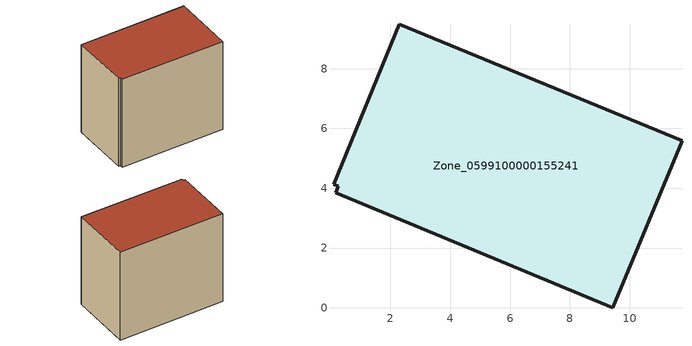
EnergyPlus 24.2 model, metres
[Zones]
Zone_0599100000155241
 floor ground (C_G): 0.09,4.14 2.29,9.49 11.75,5.59 9.44,0 0.17,3.84 0.26,4.06 z0
 wall outside (C_F): 11.75,5.59 2.29,9.49 0.09,4.14 0.26,4.06 0.17,3.84 9.44,0 11.75,5.59 z0:9.12
 roof outside (C_R): 2.29,9.49 0.09,4.14 0.26,4.06 0.17,3.84 9.44,0 11.75,5.59 z9.12
[BUILDING]
Pand.0599100000155241: North Axis=0; Terrain=City; Loads Convergence Tolerance Value=0.04; Temperature Convergence Tolerance Value=0.4; Solar Distribution=FullExterior; Maximum Number of Warmup Days=25; Minimum Number of Warmup Days=1
[Site:Location]
Rotterdam.The.Hague.AP_ZH_NLD Design_Conditions: Latitude=51.96; Longitude=4.45; Time Zone=1; Elevation=-4.5
[SITE:GROUNDTEMPERATURE:BUILDINGSURFACE]
18, 18, 18, 18, 18, 18, 18, 18, 18, 18, 18, 18
[MATERIAL] Thermal Absorptance=0.9; Solar Absorptance=0.7; Visible Absorptance=0.7
Name | Roughness | Thickness | Conductivity | Density | Specific Heat
G.TI.1946 | MediumSmooth | 0.15 | 1 | 540 | 1210
F.TI.1946 | Rough | 0.3 | 0.857143 | 1920 | 840
R.TI.1946 | MediumRough | 0.2 | 0.1 | 1500 | 1000
[CONSTRUCTION]
C_G: G.TI.1946
C_F: F.TI.1946
C_R: R.TI.1946
[ZONE]
Zone_0599100000155241: Type=1; Multiplier=1; Ceiling Height=Autocalculate; Volume=Autocalculate; Floor Area=autocalculate; Part of Total Floor Area=Yes
[ZONEINFILTRATION:DESIGNFLOWRATE]
Infil_Zone_0599100000155241: Zone or ZoneList or Space or SpaceList=Zone_0599100000155241; Schedule=AlwaysOn; Design Flow Rate Calculation Method=Flow/Area; Flow Rate per Floor Area=0.003; Constant Term Coefficient=1; Temperature Term Coefficient=0; Velocity Term Coefficient=0; Velocity Squared Term Coefficient=0
[HVACTEMPLATE:ZONE:IDEALLOADSAIRSYSTEM]
Zone_0599100000155241: Maximum Heating Supply Air Temperature=50; Minimum Cooling Supply Air Temperature=13; Maximum Heating Supply Air Humidity Ratio=0.0156; Minimum Cooling Supply Air Humidity Ratio=0.0077; Heating Limit=NoLimit; Cooling Limit=NoLimit; Dehumidification Control Type=ConstantSensibleHeatRatio; Cooling Sensible Heat Ratio=0.7; Dehumidification Setpoint=60; Humidification Control Type=None; Humidification Setpoint=30; Outdoor Air Method=None; Outdoor Air Flow Rate per Person=0.00944; Outdoor Air Flow Rate per Zone Floor Area=0; Outdoor Air Flow Rate per Zone=0; Demand Controlled Ventilation Type=None; Outdoor Air Economizer Type=NoEconomizer; Heat Recovery Type=None; Sensible Heat Recovery Effectiveness=0.7; Latent Heat Recovery Effectiveness=0.65
[ZONECONTROL:THERMOSTAT]
ThermostatControl_Zone_0599100000155241: Zone or ZoneList=Zone_0599100000155241; Control Type Schedule=DualSetpointControlType; Control 1=Thermostat_Zone_0599100000155241; Temperature Difference Between Cutout And Setpoint=0
[THERMOSTATSETPOINT:DUALSETPOINT]
Thermostat_Zone_0599100000155241: Heating Setpoint Temperature Schedule=HeatingSetpoint_Zone_0599100000155241; Cooling Setpoint Temperature Schedule=CoolingSetpoint_Zone_0599100000155241
[SCHEDULE:COMPACT]
HeatingSetpoint_Zone_0599100000155241: Through: 12/31, For: AllDays, Until: 24:00, 21
CoolingSetpoint_Zone_0599100000155241: Through: 12/31, For: AllDays, Until: 24:00, 24
DualSetpointControlType: Through: 12/31, For: AllDays, Until: 24:00, 4
AlwaysOn: Through: 12/31, For: AllDays, Until: 24:00, 1
